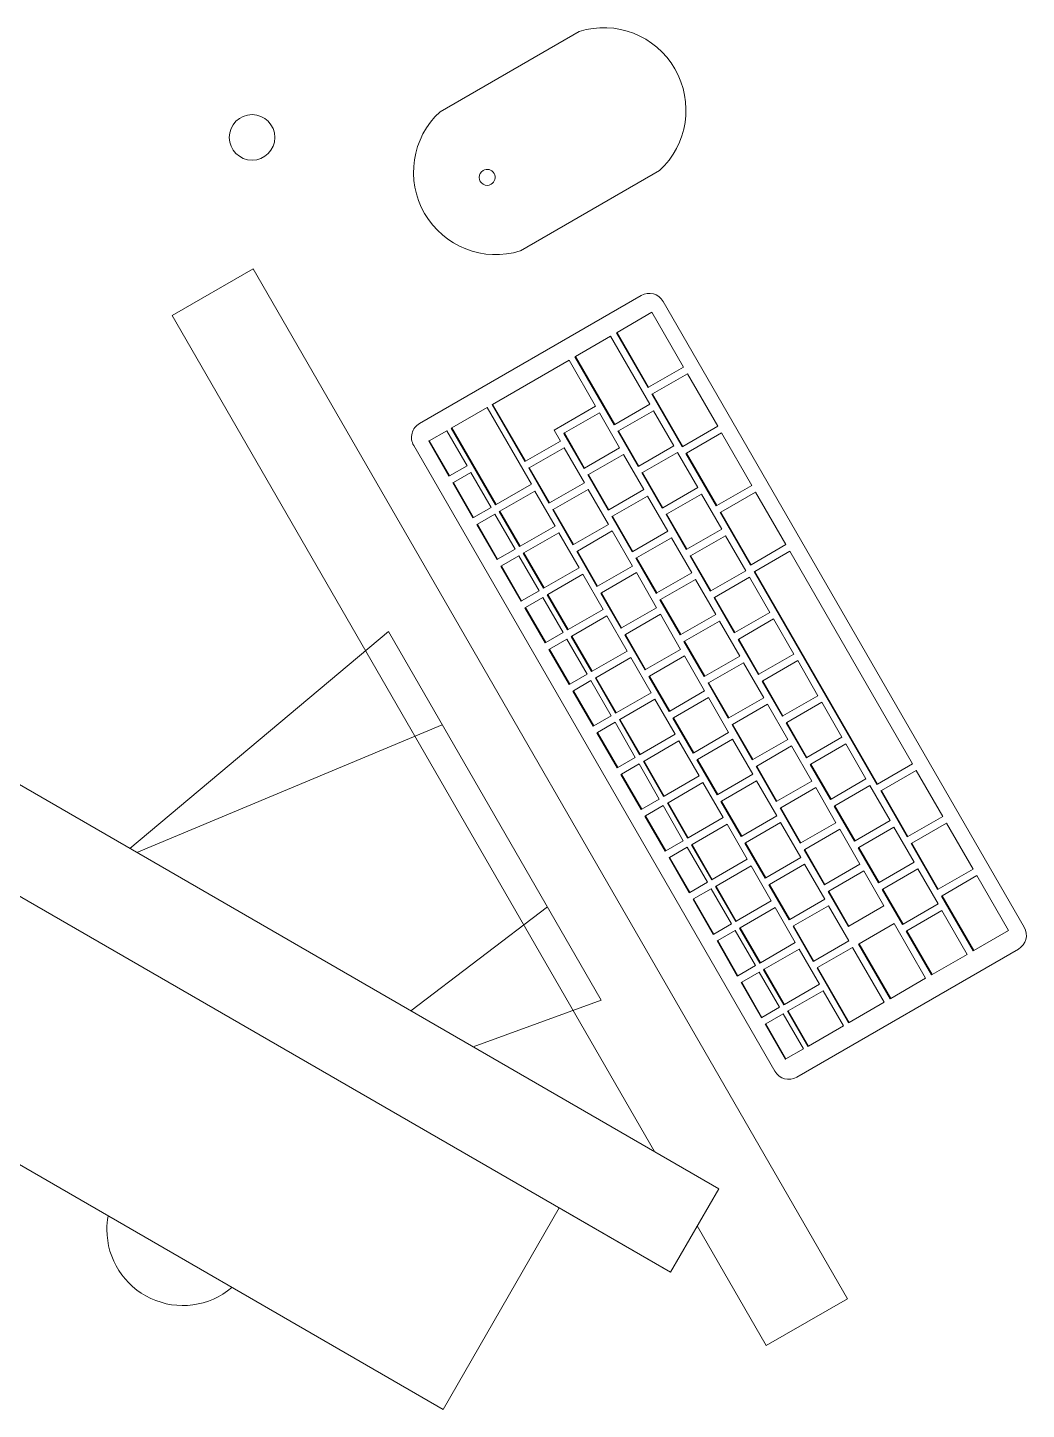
# Model space of a CAD drawing. Header units: millimetres. Extents: x 155927 to 326028, y -36033 to 97293.
# Drawn here: x 177174 to 177569, y 20895 to 21441 of the extents above; entities that cross this region are included whole.
import ezdxf

# ---------------------------------------------------------------- set-up
doc = ezdxf.new("R2010")
doc.units = ezdxf.units.MM
doc.header["$MEASUREMENT"] = 0
for name, color, linetype, lineweight in [('A-GENM', 8, 'CONTINUOUS', 9), ('E-ELEC-EQPM', 8, 'CONTINUOUS', 9), ('I-FURN', 8, 'CONTINUOUS', 9)]:
    doc.layers.add(name, color=color, linetype=linetype, lineweight=lineweight)

msp = doc.modelspace()

# ---------------------------------------------------------------- linework, layer by layer
at = {"layer": 'A-GENM'}
for p, q in [((177392.41, 21439.36), (177337.41, 21407.61)), ((177369.16, 21352.62), (177424.16, 21384.37)), ((177416.93, 21335.01), (177329.31, 21284.43)), ((177568.37, 21085.4), (177425.6, 21332.69)), ((177421.18, 21328.36), (177407.38, 21320.39)), ((177433.68, 21306.71), (177421.18, 21328.36)), ((177404.81, 21318.91), (177390.98, 21310.93)), ((177420.31, 21292.06), (177404.81, 21318.91)), ((177407.14, 21320.25), (177407.38, 21320.39)), ((177419.64, 21298.6), (177407.14, 21320.25)), ((177407.38, 21320.39), (177419.88, 21298.74)), ((177388.42, 21309.44), (177358.2, 21292)), ((177398.92, 21291.26), (177388.42, 21309.44)), ((177390.75, 21310.79), (177390.98, 21310.93)), ((177406.25, 21283.94), (177390.75, 21310.79)), ((177390.98, 21310.93), (177406.48, 21284.08)), ((177419.88, 21298.74), (177433.68, 21306.71)), ((177435.18, 21304.11), (177421.38, 21296.14)), ((177447.18, 21283.33), (177435.18, 21304.11)), ((177419.64, 21298.6), (177419.88, 21298.74)), ((177357.96, 21291.86), (177358.2, 21292)), ((177370.96, 21269.35), (177357.96, 21291.86)), ((177358.2, 21292), (177371.2, 21269.48)), ((177406.48, 21284.08), (177420.31, 21292.06)), ((177421.14, 21296), (177421.38, 21296.14)), ((177433.14, 21275.22), (177421.14, 21296)), ((177421.38, 21296.14), (177433.38, 21275.36)), ((177356.11, 21290.79), (177342.05, 21282.67)), ((177373.61, 21260.48), (177356.11, 21290.79)), ((177382.52, 21281.79), (177398.92, 21291.26)), ((177400.42, 21288.66), (177386.59, 21280.68)), ((177408.42, 21274.8), (177400.42, 21288.66)), ((177421.81, 21289.46), (177407.98, 21281.48)), ((177429.81, 21275.61), (177421.81, 21289.46)), ((177340.09, 21281.55), (177333.18, 21277.56)), ((177348.09, 21267.69), (177340.09, 21281.55)), ((177341.81, 21282.54), (177342.05, 21282.67)), ((177359.31, 21252.23), (177341.81, 21282.54)), ((177342.05, 21282.67), (177359.55, 21252.36)), ((177385.02, 21277.46), (177382.52, 21281.79)), ((177386.35, 21280.54), (177386.59, 21280.68)), ((177386.59, 21280.68), (177394.59, 21266.82)), ((177406.25, 21283.94), (177406.48, 21284.08)), ((177407.75, 21281.34), (177407.98, 21281.48)), ((177415.75, 21267.49), (177407.75, 21281.34)), ((177407.98, 21281.48), (177415.98, 21267.63)), ((177433.38, 21275.36), (177447.18, 21283.33)), ((177448.68, 21280.73), (177434.88, 21272.76)), ((177460.68, 21259.95), (177448.68, 21280.73)), ((177326.99, 21275.75), (177469.76, 21028.47)), ((177332.94, 21277.42), (177333.18, 21277.56)), ((177340.94, 21263.56), (177332.94, 21277.42)), ((177333.18, 21277.56), (177341.18, 21263.7)), ((177371.2, 21269.48), (177385.02, 21277.46)), ((177394.35, 21266.68), (177386.35, 21280.54)), ((177415.98, 21267.63), (177429.81, 21275.61)), ((177433.14, 21275.22), (177433.38, 21275.36)), ((177386.52, 21274.87), (177372.7, 21266.89)), ((177394.52, 21261.01), (177386.52, 21274.87)), ((177394.59, 21266.82), (177408.42, 21274.8)), ((177409.92, 21272.21), (177396.09, 21264.22)), ((177417.92, 21258.35), (177409.92, 21272.21)), ((177431.31, 21273.01), (177417.48, 21265.03)), ((177439.31, 21259.15), (177431.31, 21273.01)), ((177434.64, 21272.62), (177434.88, 21272.76)), ((177446.64, 21251.84), (177434.64, 21272.62)), ((177434.88, 21272.76), (177446.88, 21251.98)), ((177341.18, 21263.7), (177348.09, 21267.69)), ((177349.59, 21265.09), (177342.68, 21261.1)), ((177357.59, 21251.24), (177349.59, 21265.09)), ((177370.96, 21269.35), (177371.2, 21269.48)), ((177372.46, 21266.75), (177372.7, 21266.89)), ((177380.46, 21252.89), (177372.46, 21266.75)), ((177372.7, 21266.89), (177380.7, 21253.03)), ((177394.35, 21266.68), (177394.59, 21266.82)), ((177415.75, 21267.49), (177415.98, 21267.63)), ((177417.25, 21264.89), (177417.48, 21265.03)), ((177425.25, 21251.03), (177417.25, 21264.89)), ((177417.48, 21265.03), (177425.48, 21251.17)), ((177340.94, 21263.56), (177341.18, 21263.7)), ((177342.44, 21260.96), (177342.68, 21261.1)), ((177350.44, 21247.11), (177342.44, 21260.96)), ((177342.68, 21261.1), (177350.68, 21247.24)), ((177359.55, 21252.36), (177373.61, 21260.48)), ((177380.7, 21253.03), (177394.52, 21261.01)), ((177395.85, 21264.09), (177396.09, 21264.22)), ((177403.85, 21250.23), (177395.85, 21264.09)), ((177396.09, 21264.22), (177404.09, 21250.37)), ((177425.48, 21251.17), (177439.31, 21259.15)), ((177446.88, 21251.98), (177460.68, 21259.95)), ((177374.87, 21257.75), (177361.05, 21249.77)), ((177382.87, 21243.89), (177374.87, 21257.75)), ((177396.02, 21258.41), (177382.2, 21250.43)), ((177404.02, 21244.55), (177396.02, 21258.41)), ((177404.09, 21250.37), (177417.92, 21258.35)), ((177419.42, 21255.75), (177405.59, 21247.77)), ((177427.42, 21241.89), (177419.42, 21255.75)), ((177440.81, 21256.55), (177426.98, 21248.57)), ((177448.81, 21242.7), (177440.81, 21256.55)), ((177462.18, 21257.35), (177448.38, 21249.38)), ((177474.18, 21236.56), (177462.18, 21257.35)), ((177350.68, 21247.24), (177357.59, 21251.24)), ((177359.09, 21248.64), (177352.18, 21244.65)), ((177367.09, 21234.78), (177359.09, 21248.64)), ((177359.31, 21252.23), (177359.55, 21252.36)), ((177360.81, 21249.63), (177361.05, 21249.77)), ((177368.81, 21235.77), (177360.81, 21249.63)), ((177361.05, 21249.77), (177369.05, 21235.91)), ((177380.46, 21252.89), (177380.7, 21253.03)), ((177381.96, 21250.29), (177382.2, 21250.43)), ((177389.96, 21236.44), (177381.96, 21250.29)), ((177382.2, 21250.43), (177390.2, 21236.57)), ((177403.85, 21250.23), (177404.09, 21250.37)), ((177425.25, 21251.03), (177425.48, 21251.17)), ((177426.75, 21248.44), (177426.98, 21248.57)), ((177434.75, 21234.58), (177426.75, 21248.44)), ((177426.98, 21248.57), (177434.98, 21234.72)), ((177446.64, 21251.84), (177446.88, 21251.98)), ((177448.14, 21249.24), (177448.38, 21249.38)), ((177460.14, 21228.45), (177448.14, 21249.24)), ((177448.38, 21249.38), (177460.38, 21228.59)), ((177350.44, 21247.11), (177350.68, 21247.24)), ((177351.94, 21244.51), (177352.18, 21244.65)), ((177359.94, 21230.65), (177351.94, 21244.51)), ((177352.18, 21244.65), (177360.18, 21230.79)), ((177369.05, 21235.91), (177382.87, 21243.89)), ((177390.2, 21236.57), (177404.02, 21244.55)), ((177405.35, 21247.63), (177405.59, 21247.77)), ((177413.35, 21233.78), (177405.35, 21247.63)), ((177405.59, 21247.77), (177413.59, 21233.91)), ((177434.98, 21234.72), (177448.81, 21242.7)), ((177384.37, 21241.29), (177370.55, 21233.31)), ((177392.37, 21227.44), (177384.37, 21241.29)), ((177405.52, 21241.96), (177391.7, 21233.98)), ((177413.52, 21228.1), (177405.52, 21241.96)), ((177413.59, 21233.91), (177427.42, 21241.89)), ((177428.92, 21239.3), (177415.09, 21231.32)), ((177436.92, 21225.44), (177428.92, 21239.3)), ((177450.31, 21240.1), (177436.48, 21232.12)), ((177458.31, 21226.24), (177450.31, 21240.1)), ((177360.18, 21230.79), (177367.09, 21234.78)), ((177368.59, 21232.18), (177361.68, 21228.19)), ((177376.59, 21218.33), (177368.59, 21232.18)), ((177368.81, 21235.77), (177369.05, 21235.91)), ((177370.31, 21233.17), (177370.55, 21233.31)), ((177378.31, 21219.32), (177370.31, 21233.17)), ((177370.55, 21233.31), (177378.55, 21219.45)), ((177389.96, 21236.44), (177390.2, 21236.57)), ((177391.46, 21233.84), (177391.7, 21233.98)), ((177399.46, 21219.98), (177391.46, 21233.84)), ((177391.7, 21233.98), (177399.7, 21220.12)), ((177413.35, 21233.78), (177413.59, 21233.91)), ((177434.75, 21234.58), (177434.98, 21234.72)), ((177436.25, 21231.98), (177436.48, 21232.12)), ((177444.25, 21218.12), (177436.25, 21231.98)), ((177436.48, 21232.12), (177444.48, 21218.26)), ((177460.38, 21228.59), (177474.18, 21236.56)), ((177475.68, 21233.96), (177461.88, 21225.99)), ((177524.18, 21149.96), (177475.68, 21233.96)), ((177359.94, 21230.65), (177360.18, 21230.79)), ((177361.44, 21228.05), (177361.68, 21228.19)), ((177369.44, 21214.2), (177361.44, 21228.05)), ((177361.68, 21228.19), (177369.68, 21214.34)), ((177378.55, 21219.45), (177392.37, 21227.44)), ((177399.7, 21220.12), (177413.52, 21228.1)), ((177414.85, 21231.18), (177415.09, 21231.32)), ((177422.85, 21217.32), (177414.85, 21231.18)), ((177415.09, 21231.32), (177423.09, 21217.46)), ((177444.48, 21218.26), (177458.31, 21226.24)), ((177460.14, 21228.45), (177460.38, 21228.59)), ((177393.87, 21224.84), (177380.05, 21216.86)), ((177401.87, 21210.98), (177393.87, 21224.84)), ((177415.02, 21225.5), (177401.2, 21217.52)), ((177423.02, 21211.65), (177415.02, 21225.5)), ((177423.09, 21217.46), (177436.92, 21225.44)), ((177438.42, 21222.84), (177424.59, 21214.86)), ((177446.42, 21208.99), (177438.42, 21222.84)), ((177459.81, 21223.65), (177445.98, 21215.67)), ((177467.81, 21209.79), (177459.81, 21223.65)), ((177461.64, 21225.86), (177461.88, 21225.99)), ((177510.14, 21141.85), (177461.64, 21225.86)), ((177461.88, 21225.99), (177510.38, 21141.99)), ((177369.68, 21214.34), (177376.59, 21218.33)), ((177378.09, 21215.73), (177371.18, 21211.74)), ((177386.09, 21201.87), (177378.09, 21215.73)), ((177378.31, 21219.32), (177378.55, 21219.45)), ((177379.81, 21216.72), (177380.05, 21216.86)), ((177387.81, 21202.86), (177379.81, 21216.72)), ((177380.05, 21216.86), (177388.05, 21203)), ((177399.46, 21219.98), (177399.7, 21220.12)), ((177400.96, 21217.38), (177401.2, 21217.52)), ((177408.96, 21203.53), (177400.96, 21217.38)), ((177401.2, 21217.52), (177409.2, 21203.67)), ((177422.85, 21217.32), (177423.09, 21217.46)), ((177444.25, 21218.12), (177444.48, 21218.26)), ((177445.75, 21215.53), (177445.98, 21215.67)), ((177453.75, 21201.67), (177445.75, 21215.53)), ((177445.98, 21215.67), (177453.98, 21201.81)), ((177369.44, 21214.2), (177369.68, 21214.34)), ((177370.94, 21211.6), (177371.18, 21211.74)), ((177378.94, 21197.74), (177370.94, 21211.6)), ((177371.18, 21211.74), (177379.18, 21197.88)), ((177388.05, 21203), (177401.87, 21210.98)), ((177409.2, 21203.67), (177423.02, 21211.65)), ((177424.35, 21214.72), (177424.59, 21214.86)), ((177432.35, 21200.87), (177424.35, 21214.72)), ((177424.59, 21214.86), (177432.59, 21201.01)), ((177453.98, 21201.81), (177467.81, 21209.79)), ((177403.37, 21208.38), (177389.55, 21200.4)), ((177411.37, 21194.53), (177403.37, 21208.38)), ((177424.52, 21209.05), (177410.7, 21201.07)), ((177432.52, 21195.19), (177424.52, 21209.05)), ((177432.59, 21201.01), (177446.42, 21208.99)), ((177447.92, 21206.39), (177434.09, 21198.41)), ((177455.92, 21192.53), (177447.92, 21206.39)), ((177469.31, 21207.19), (177455.48, 21199.21)), ((177477.31, 21193.33), (177469.31, 21207.19)), ((177379.18, 21197.88), (177386.09, 21201.87)), ((177387.59, 21199.27), (177380.68, 21195.28)), ((177395.59, 21185.42), (177387.59, 21199.27)), ((177387.81, 21202.86), (177388.05, 21203)), ((177389.31, 21200.26), (177389.55, 21200.4)), ((177397.31, 21186.41), (177389.31, 21200.26)), ((177389.55, 21200.4), (177397.55, 21186.55)), ((177408.96, 21203.53), (177409.2, 21203.67)), ((177410.46, 21200.93), (177410.7, 21201.07)), ((177418.46, 21187.07), (177410.46, 21200.93)), ((177410.7, 21201.07), (177418.7, 21187.21)), ((177432.35, 21200.87), (177432.59, 21201.01)), ((177453.75, 21201.67), (177453.98, 21201.81)), ((177455.25, 21199.07), (177455.48, 21199.21)), ((177463.25, 21185.22), (177455.25, 21199.07)), ((177455.48, 21199.21), (177463.48, 21185.35)), ((177378.94, 21197.74), (177379.18, 21197.88)), ((177380.44, 21195.15), (177380.68, 21195.28)), ((177388.44, 21181.29), (177380.44, 21195.15)), ((177380.68, 21195.28), (177388.68, 21181.43)), ((177397.55, 21186.55), (177411.37, 21194.53)), ((177418.7, 21187.21), (177432.52, 21195.19)), ((177433.85, 21198.27), (177434.09, 21198.41)), ((177441.85, 21184.41), (177433.85, 21198.27)), ((177434.09, 21198.41), (177442.09, 21184.55)), ((177463.48, 21185.35), (177477.31, 21193.33)), ((177412.87, 21191.93), (177399.05, 21183.95)), ((177420.87, 21178.07), (177412.87, 21191.93)), ((177434.02, 21192.59), (177420.2, 21184.61)), ((177442.02, 21178.74), (177434.02, 21192.59)), ((177442.09, 21184.55), (177455.92, 21192.53)), ((177457.42, 21189.93), (177443.59, 21181.95)), ((177465.42, 21176.08), (177457.42, 21189.93)), ((177478.81, 21190.74), (177464.98, 21182.76)), ((177486.81, 21176.88), (177478.81, 21190.74)), ((177388.68, 21181.43), (177395.59, 21185.42)), ((177397.09, 21182.82), (177390.18, 21178.83)), ((177405.09, 21168.96), (177397.09, 21182.82)), ((177397.31, 21186.41), (177397.55, 21186.55)), ((177398.81, 21183.81), (177399.05, 21183.95)), ((177406.81, 21169.95), (177398.81, 21183.81)), ((177399.05, 21183.95), (177407.05, 21170.09)), ((177418.46, 21187.07), (177418.7, 21187.21)), ((177419.96, 21184.47), (177420.2, 21184.61)), ((177427.96, 21170.62), (177419.96, 21184.47)), ((177420.2, 21184.61), (177428.2, 21170.76)), ((177441.85, 21184.41), (177442.09, 21184.55)), ((177463.25, 21185.22), (177463.48, 21185.35)), ((177464.75, 21182.62), (177464.98, 21182.76)), ((177472.75, 21168.76), (177464.75, 21182.62)), ((177464.98, 21182.76), (177472.98, 21168.9)), ((177388.44, 21181.29), (177388.68, 21181.43)), ((177389.94, 21178.69), (177390.18, 21178.83)), ((177397.94, 21164.83), (177389.94, 21178.69)), ((177390.18, 21178.83), (177398.18, 21164.97)), ((177407.05, 21170.09), (177420.87, 21178.07)), ((177428.2, 21170.76), (177442.02, 21178.74)), ((177443.35, 21181.81), (177443.59, 21181.95)), ((177451.35, 21167.96), (177443.35, 21181.81)), ((177443.59, 21181.95), (177451.59, 21168.1)), ((177422.37, 21175.47), (177408.55, 21167.49)), ((177430.37, 21161.62), (177422.37, 21175.47)), ((177443.52, 21176.14), (177429.7, 21168.16)), ((177451.52, 21162.28), (177443.52, 21176.14)), ((177451.59, 21168.1), (177465.42, 21176.08)), ((177466.92, 21173.48), (177453.09, 21165.5)), ((177474.92, 21159.62), (177466.92, 21173.48)), ((177472.98, 21168.9), (177486.81, 21176.88)), ((177488.31, 21174.28), (177474.48, 21166.3)), ((177496.31, 21160.43), (177488.31, 21174.28)), ((177398.18, 21164.97), (177405.09, 21168.96)), ((177406.59, 21166.36), (177399.68, 21162.37)), ((177414.59, 21152.51), (177406.59, 21166.36)), ((177406.81, 21169.95), (177407.05, 21170.09)), ((177408.31, 21167.36), (177408.55, 21167.49)), ((177416.31, 21153.5), (177408.31, 21167.36)), ((177408.55, 21167.49), (177416.55, 21153.64)), ((177427.96, 21170.62), (177428.2, 21170.76)), ((177429.46, 21168.02), (177429.7, 21168.16)), ((177437.46, 21154.16), (177429.46, 21168.02)), ((177429.7, 21168.16), (177437.7, 21154.3)), ((177451.35, 21167.96), (177451.59, 21168.1)), ((177472.75, 21168.76), (177472.98, 21168.9)), ((177474.25, 21166.16), (177474.48, 21166.3)), ((177482.25, 21152.31), (177474.25, 21166.16)), ((177474.48, 21166.3), (177482.48, 21152.45)), ((177397.94, 21164.83), (177398.18, 21164.97)), ((177399.44, 21162.24), (177399.68, 21162.37)), ((177407.44, 21148.38), (177399.44, 21162.24)), ((177399.68, 21162.37), (177407.68, 21148.52)), ((177416.55, 21153.64), (177430.37, 21161.62)), ((177437.7, 21154.3), (177451.52, 21162.28)), ((177452.85, 21165.36), (177453.09, 21165.5)), ((177460.85, 21151.5), (177452.85, 21165.36)), ((177453.09, 21165.5), (177461.09, 21151.64)), ((177431.87, 21159.02), (177418.05, 21151.04)), ((177439.87, 21145.16), (177431.87, 21159.02)), ((177453.02, 21159.68), (177439.2, 21151.7)), ((177461.02, 21145.83), (177453.02, 21159.68)), ((177461.09, 21151.64), (177474.92, 21159.62)), ((177476.42, 21157.02), (177462.59, 21149.04)), ((177484.42, 21143.17), (177476.42, 21157.02)), ((177482.48, 21152.45), (177496.31, 21160.43)), ((177497.81, 21157.83), (177483.98, 21149.85)), ((177505.81, 21143.97), (177497.81, 21157.83)), ((177407.68, 21148.52), (177414.59, 21152.51)), ((177416.09, 21149.91), (177409.18, 21145.92)), ((177424.09, 21136.05), (177416.09, 21149.91)), ((177416.31, 21153.5), (177416.55, 21153.64)), ((177417.81, 21150.9), (177418.05, 21151.04)), ((177425.81, 21137.04), (177417.81, 21150.9)), ((177418.05, 21151.04), (177426.05, 21137.18)), ((177437.46, 21154.16), (177437.7, 21154.3)), ((177438.96, 21151.57), (177439.2, 21151.7)), ((177446.96, 21137.71), (177438.96, 21151.57)), ((177439.2, 21151.7), (177447.2, 21137.85)), ((177460.85, 21151.5), (177461.09, 21151.64)), ((177482.25, 21152.31), (177482.48, 21152.45)), ((177483.75, 21149.71), (177483.98, 21149.85)), ((177491.75, 21135.85), (177483.75, 21149.71)), ((177483.98, 21149.85), (177491.98, 21135.99)), ((177510.38, 21141.99), (177524.18, 21149.96)), ((177407.44, 21148.38), (177407.68, 21148.52)), ((177408.94, 21145.78), (177409.18, 21145.92)), ((177416.94, 21131.93), (177408.94, 21145.78)), ((177409.18, 21145.92), (177417.18, 21132.06)), ((177426.05, 21137.18), (177439.87, 21145.16)), ((177447.2, 21137.85), (177461.02, 21145.83)), ((177462.35, 21148.91), (177462.59, 21149.04)), ((177470.35, 21135.05), (177462.35, 21148.91)), ((177462.59, 21149.04), (177470.59, 21135.19)), ((177525.68, 21147.36), (177511.88, 21139.39)), ((177536.18, 21129.18), (177525.68, 21147.36)), ((177441.37, 21142.56), (177427.55, 21134.58)), ((177449.37, 21128.71), (177441.37, 21142.56)), ((177462.52, 21143.23), (177448.7, 21135.25)), ((177470.52, 21129.37), (177462.52, 21143.23)), ((177470.59, 21135.19), (177484.42, 21143.17)), ((177485.92, 21140.57), (177472.09, 21132.59)), ((177493.92, 21126.71), (177485.92, 21140.57)), ((177491.98, 21135.99), (177505.81, 21143.97)), ((177507.31, 21141.37), (177493.48, 21133.39)), ((177515.31, 21127.52), (177507.31, 21141.37)), ((177510.14, 21141.85), (177510.38, 21141.99)), ((177511.64, 21139.25), (177511.88, 21139.39)), ((177522.14, 21121.07), (177511.64, 21139.25)), ((177511.88, 21139.39), (177522.38, 21121.21)), ((177417.18, 21132.06), (177424.09, 21136.05)), ((177425.59, 21133.46), (177418.68, 21129.47)), ((177433.59, 21119.6), (177425.59, 21133.46)), ((177425.81, 21137.04), (177426.05, 21137.18)), ((177427.31, 21134.45), (177427.55, 21134.58)), ((177435.31, 21120.59), (177427.31, 21134.45)), ((177427.55, 21134.58), (177435.55, 21120.73)), ((177446.96, 21137.71), (177447.2, 21137.85)), ((177448.46, 21135.11), (177448.7, 21135.25)), ((177456.46, 21121.25), (177448.46, 21135.11)), ((177448.7, 21135.25), (177456.7, 21121.39)), ((177470.35, 21135.05), (177470.59, 21135.19)), ((177491.75, 21135.85), (177491.98, 21135.99)), ((177493.25, 21133.25), (177493.48, 21133.39)), ((177501.25, 21119.4), (177493.25, 21133.25)), ((177493.48, 21133.39), (177501.48, 21119.54)), ((177416.94, 21131.93), (177417.18, 21132.06)), ((177418.44, 21129.33), (177418.68, 21129.47)), ((177426.44, 21115.47), (177418.44, 21129.33)), ((177418.68, 21129.47), (177426.68, 21115.61)), ((177435.55, 21120.73), (177449.37, 21128.71)), ((177456.7, 21121.39), (177470.52, 21129.37)), ((177471.85, 21132.45), (177472.09, 21132.59)), ((177479.85, 21118.59), (177471.85, 21132.45)), ((177472.09, 21132.59), (177480.09, 21118.73)), ((177522.38, 21121.21), (177536.18, 21129.18)), ((177450.87, 21126.11), (177437.05, 21118.13)), ((177458.87, 21112.25), (177450.87, 21126.11)), ((177472.02, 21126.78), (177458.2, 21118.8)), ((177480.02, 21112.92), (177472.02, 21126.78)), ((177480.09, 21118.73), (177493.92, 21126.71)), ((177495.42, 21124.12), (177481.59, 21116.13)), ((177503.42, 21110.26), (177495.42, 21124.12)), ((177501.48, 21119.54), (177515.31, 21127.52)), ((177516.81, 21124.92), (177502.98, 21116.94)), ((177524.81, 21111.06), (177516.81, 21124.92)), ((177537.68, 21126.58), (177523.88, 21118.61)), ((177548.18, 21108.39), (177537.68, 21126.58)), ((177426.68, 21115.61), (177433.59, 21119.6)), ((177435.09, 21117), (177428.18, 21113.01)), ((177443.09, 21103.14), (177435.09, 21117)), ((177435.31, 21120.59), (177435.55, 21120.73)), ((177436.81, 21117.99), (177437.05, 21118.13)), ((177444.81, 21104.14), (177436.81, 21117.99)), ((177437.05, 21118.13), (177445.05, 21104.27)), ((177456.46, 21121.25), (177456.7, 21121.39)), ((177457.96, 21118.66), (177458.2, 21118.8)), ((177465.96, 21104.8), (177457.96, 21118.66)), ((177458.2, 21118.8), (177466.2, 21104.94)), ((177479.85, 21118.59), (177480.09, 21118.73)), ((177501.25, 21119.4), (177501.48, 21119.54)), ((177502.75, 21116.8), (177502.98, 21116.94)), ((177502.98, 21116.94), (177510.98, 21103.08)), ((177522.14, 21121.07), (177522.38, 21121.21)), ((177523.64, 21118.47), (177523.88, 21118.61)), ((177534.14, 21100.28), (177523.64, 21118.47)), ((177523.88, 21118.61), (177534.38, 21100.42)), ((177426.44, 21115.47), (177426.68, 21115.61)), ((177427.94, 21112.87), (177428.18, 21113.01)), ((177435.94, 21099.02), (177427.94, 21112.87)), ((177428.18, 21113.01), (177436.18, 21099.15)), ((177445.05, 21104.27), (177458.87, 21112.25)), ((177466.2, 21104.94), (177480.02, 21112.92)), ((177481.35, 21116), (177481.59, 21116.13)), ((177489.35, 21102.14), (177481.35, 21116)), ((177481.59, 21116.13), (177489.59, 21102.28)), ((177510.75, 21102.94), (177502.75, 21116.8)), ((177460.37, 21109.66), (177446.55, 21101.68)), ((177468.37, 21095.8), (177460.37, 21109.66)), ((177481.52, 21110.32), (177467.7, 21102.34)), ((177489.52, 21096.46), (177481.52, 21110.32)), ((177489.59, 21102.28), (177503.42, 21110.26)), ((177504.92, 21107.66), (177491.09, 21099.68)), ((177512.92, 21093.8), (177504.92, 21107.66)), ((177510.98, 21103.08), (177524.81, 21111.06)), ((177526.31, 21108.46), (177512.48, 21100.48)), ((177534.31, 21094.61), (177526.31, 21108.46)), ((177534.38, 21100.42), (177548.18, 21108.39)), ((177436.18, 21099.15), (177443.09, 21103.14)), ((177444.59, 21100.55), (177437.68, 21096.56)), ((177452.59, 21086.69), (177444.59, 21100.55)), ((177444.81, 21104.14), (177445.05, 21104.27)), ((177446.31, 21101.54), (177446.55, 21101.68)), ((177454.31, 21087.68), (177446.31, 21101.54)), ((177446.55, 21101.68), (177454.55, 21087.82)), ((177465.96, 21104.8), (177466.2, 21104.94)), ((177467.46, 21102.2), (177467.7, 21102.34)), ((177475.46, 21088.35), (177467.46, 21102.2)), ((177467.7, 21102.34), (177475.7, 21088.48)), ((177489.35, 21102.14), (177489.59, 21102.28)), ((177510.75, 21102.94), (177510.98, 21103.08)), ((177512.25, 21100.35), (177512.48, 21100.48)), ((177512.48, 21100.48), (177520.48, 21086.63)), ((177549.68, 21105.79), (177535.88, 21097.82)), ((177562.18, 21084.14), (177549.68, 21105.79)), ((177435.94, 21099.02), (177436.18, 21099.15)), ((177437.44, 21096.42), (177437.68, 21096.56)), ((177445.44, 21082.56), (177437.44, 21096.42)), ((177437.68, 21096.56), (177445.68, 21082.7)), ((177454.55, 21087.82), (177468.37, 21095.8)), ((177475.7, 21088.48), (177489.52, 21096.46)), ((177490.85, 21099.54), (177491.09, 21099.68)), ((177498.85, 21085.69), (177490.85, 21099.54)), ((177491.09, 21099.68), (177499.09, 21085.82)), ((177520.25, 21086.49), (177512.25, 21100.35)), ((177534.14, 21100.28), (177534.38, 21100.42)), ((177535.64, 21097.68), (177535.88, 21097.82)), ((177548.14, 21076.03), (177535.64, 21097.68)), ((177535.88, 21097.82), (177548.38, 21076.17)), ((177469.87, 21093.2), (177456.05, 21085.22)), ((177477.87, 21079.35), (177469.87, 21093.2)), ((177491.02, 21093.87), (177477.2, 21085.89)), ((177499.02, 21080.01), (177491.02, 21093.87)), ((177499.09, 21085.82), (177512.92, 21093.8)), ((177520.48, 21086.63), (177534.31, 21094.61)), ((177535.79, 21092), (177521.98, 21084.03)), ((177545.79, 21074.68), (177535.79, 21092)), ((177445.68, 21082.7), (177452.59, 21086.69)), ((177454.09, 21084.09), (177447.18, 21080.1)), ((177462.09, 21070.24), (177454.09, 21084.09)), ((177454.31, 21087.68), (177454.55, 21087.82)), ((177455.81, 21085.08), (177456.05, 21085.22)), ((177463.81, 21071.23), (177455.81, 21085.08)), ((177456.05, 21085.22), (177464.05, 21071.36)), ((177475.46, 21088.35), (177475.7, 21088.48)), ((177476.96, 21085.75), (177477.2, 21085.89)), ((177484.96, 21071.89), (177476.96, 21085.75)), ((177477.2, 21085.89), (177485.2, 21072.03)), ((177498.85, 21085.69), (177499.09, 21085.82)), ((177516.9, 21086.87), (177503.09, 21078.9)), ((177529.4, 21065.21), (177516.9, 21086.87)), ((177520.25, 21086.49), (177520.48, 21086.63)), ((177548.38, 21076.17), (177562.18, 21084.14)), ((177445.44, 21082.56), (177445.68, 21082.7)), ((177446.94, 21079.96), (177447.18, 21080.1)), ((177454.94, 21066.11), (177446.94, 21079.96)), ((177447.18, 21080.1), (177455.18, 21066.25)), ((177464.05, 21071.36), (177477.87, 21079.35)), ((177485.2, 21072.03), (177499.02, 21080.01)), ((177502.85, 21078.76), (177503.09, 21078.9)), ((177515.35, 21057.11), (177502.85, 21078.76)), ((177503.09, 21078.9), (177515.59, 21057.24)), ((177521.75, 21083.89), (177521.98, 21084.03)), ((177531.75, 21066.57), (177521.75, 21083.89)), ((177521.98, 21084.03), (177531.98, 21066.71)), ((177479.37, 21076.75), (177465.55, 21068.77)), ((177478.43, 21026.15), (177566.04, 21076.73)), ((177487.37, 21062.89), (177479.37, 21076.75)), ((177500.5, 21077.4), (177486.7, 21069.43)), ((177513, 21055.75), (177500.5, 21077.4)), ((177531.98, 21066.71), (177545.79, 21074.68)), ((177548.14, 21076.03), (177548.38, 21076.17)), ((177455.18, 21066.25), (177462.09, 21070.24)), ((177463.81, 21071.23), (177464.05, 21071.36)), ((177465.31, 21068.63), (177465.55, 21068.77)), ((177473.31, 21054.77), (177465.31, 21068.63)), ((177465.55, 21068.77), (177473.55, 21054.91)), ((177484.96, 21071.89), (177485.2, 21072.03)), ((177486.46, 21069.29), (177486.7, 21069.43)), ((177498.96, 21047.64), (177486.46, 21069.29)), ((177486.7, 21069.43), (177499.2, 21047.78)), ((177454.94, 21066.11), (177455.18, 21066.25)), ((177456.44, 21063.51), (177456.68, 21063.65)), ((177464.44, 21049.65), (177456.44, 21063.51)), ((177463.59, 21067.64), (177456.68, 21063.65)), ((177456.68, 21063.65), (177464.68, 21049.79)), ((177471.59, 21053.78), (177463.59, 21067.64)), ((177473.55, 21054.91), (177487.37, 21062.89)), ((177515.59, 21057.24), (177529.4, 21065.21)), ((177531.75, 21066.57), (177531.98, 21066.71)), ((177488.87, 21060.29), (177475.05, 21052.31)), ((177496.87, 21046.44), (177488.87, 21060.29)), ((177515.35, 21057.11), (177515.59, 21057.24)), ((177464.68, 21049.79), (177471.59, 21053.78)), ((177473.31, 21054.77), (177473.55, 21054.91)), ((177474.81, 21052.17), (177475.05, 21052.31)), ((177482.81, 21038.32), (177474.81, 21052.17)), ((177475.05, 21052.31), (177483.05, 21038.46)), ((177499.2, 21047.78), (177513, 21055.75)), ((177464.44, 21049.65), (177464.68, 21049.79)), ((177465.94, 21047.05), (177466.18, 21047.19)), ((177473.94, 21033.2), (177465.94, 21047.05)), ((177473.09, 21051.18), (177466.18, 21047.19)), ((177466.18, 21047.19), (177474.18, 21033.34)), ((177481.09, 21037.33), (177473.09, 21051.18)), ((177483.05, 21038.46), (177496.87, 21046.44)), ((177498.96, 21047.64), (177499.2, 21047.78)), ((177474.18, 21033.34), (177481.09, 21037.33)), ((177482.81, 21038.32), (177483.05, 21038.46)), ((177473.94, 21033.2), (177474.18, 21033.34))]:
    msp.add_line(p, q, dxfattribs=at)
for centre, radius, start, end in [((177402.09, 21408.29), 32.54, 312.6804, 107.3196), ((177359.47, 21383.69), 32.54, 132.6804, 287.3196), ((177356.02, 21381.69), 3.16, 120, 300), ((177356.02, 21381.69), 3.16, 300, 120), ((177420.1, 21329.51), 6.35, 30, 120), ((177332.49, 21278.93), 6.35, 120, 210), ((177562.87, 21082.23), 6.35, 300, 30), ((177475.26, 21031.65), 6.35, 210, 300)]:
    msp.add_arc(centre, radius, start, end, dxfattribs=at)
at = {"layer": 'E-ELEC-EQPM'}
for p, q in [((176754.78, 21382.09), (177447.6, 20982.09)), ((176754.78, 21382.09), (177447.6, 20982.09)), ((177428.55, 20949.09), (176735.73, 21349.09)), ((177338.6, 20894.9), (176733.77, 21244.1)), ((177338.6, 20894.9), (176733.77, 21244.1)), ((177447.6, 20982.09), (177428.55, 20949.09)), ((177447.6, 20982.09), (177428.55, 20949.09)), ((177384.55, 20974.49), (177338.6, 20894.9)), ((177384.55, 20974.49), (177338.6, 20894.9)), ((177428.55, 20949.09), (177384.55, 20974.49))]:
    msp.add_line(p, q, dxfattribs=at)
at = {"layer": 'I-FURN'}
for p, q in [((177231.46, 21327.04), (177263.58, 21345.59)), ((177498.53, 20938.64), (177263.58, 21345.59)), ((177231.46, 21327.04), (177422.14, 20996.78)), ((177214.79, 21116.5), (177316.98, 21202.29)), ((177316.98, 21202.29), (177401.13, 21056.53)), ((177338.27, 21165.41), (177217.57, 21114.89)), ((177379.84, 21093.41), (177325.9, 21052.34)), ((177401.13, 21056.53), (177350.54, 21038.12)), ((177439.11, 20967.39), (177466.41, 20920.1)), ((177466.41, 20920.1), (177498.53, 20938.64))]:
    msp.add_line(p, q, dxfattribs=at)
for centre, radius, start, end in [((177263.11, 21397.46), 9, 0, 180), ((177263.11, 21397.46), 9, 180, 0), ((177235.71, 20965.94), 30, 169.793, 180), ((177235.71, 20965.94), 30, 180, 310.207)]:
    msp.add_arc(centre, radius, start, end, dxfattribs=at)

doc.saveas('drawing.dxf')
